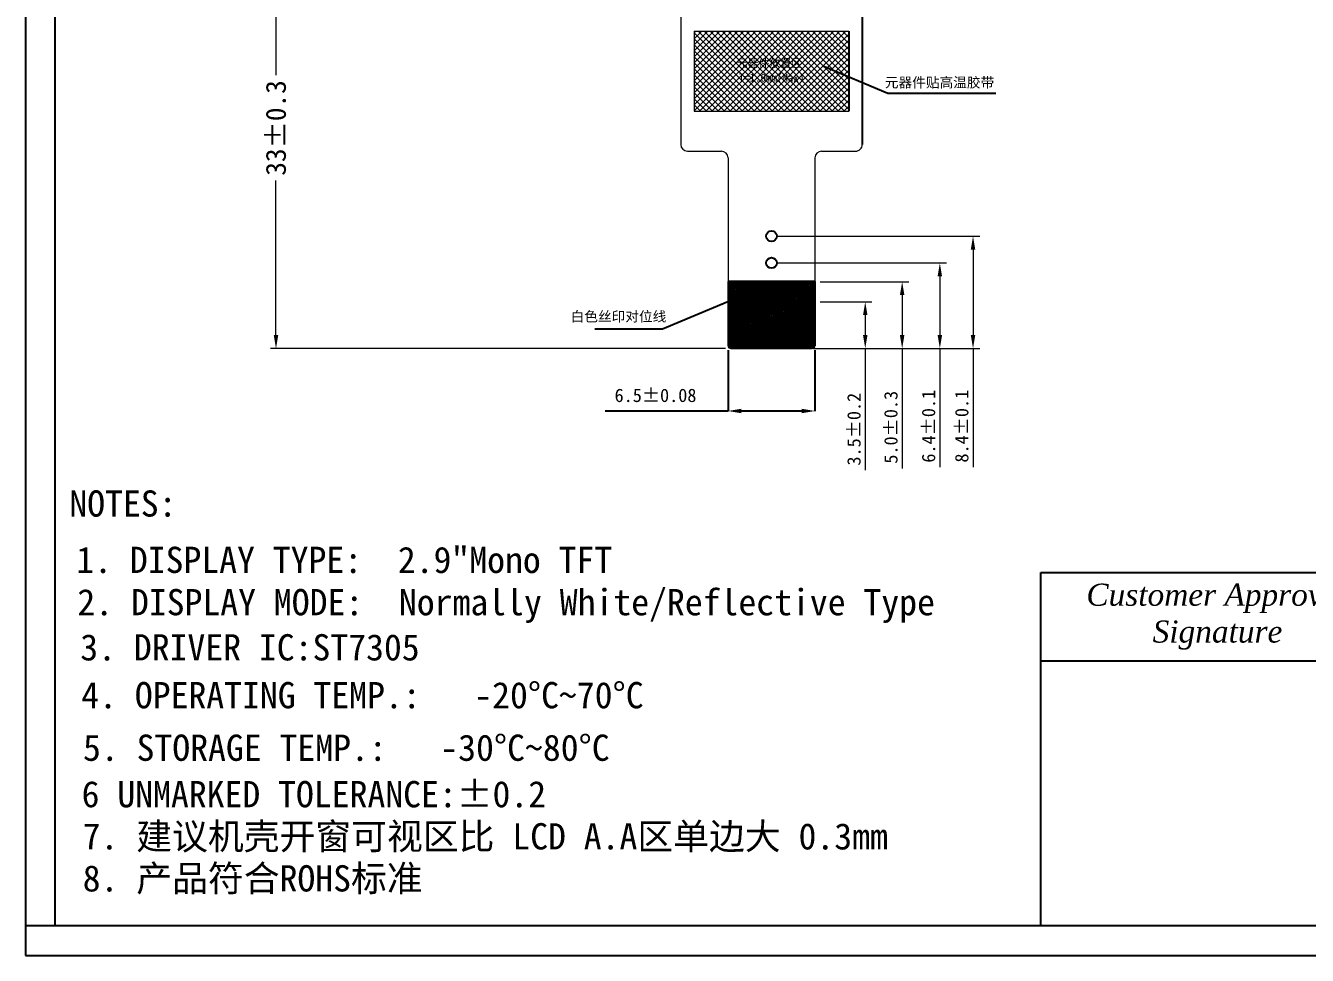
# Model space of a CAD drawing. Header units: millimetres. Extents: x 137 to 370, y 125 to 294.
# Drawn here: x 137.4 to 233.3, y 125.2 to 194.7 of the extents above; entities that cross this region are included whole.
import ezdxf

# ---------------------------------------------------------------- set-up
doc = ezdxf.new("R2010")
doc.units = ezdxf.units.MM
doc.header["$LTSCALE"] = 10
doc.header["$MEASUREMENT"] = 0
for name, color, linetype, lineweight in [('dim', 3, 'Continuous', 13), ('FPC-LED', 4, 'Continuous', 0), ('图框', 7, 'Continuous', 0)]:
    doc.layers.add(name, color=color, linetype=linetype, lineweight=lineweight)
for name, color, linetype in [('DIM（标注）', 3, 'Continuous'), ('FPC', 2, 'Continuous'), ('Frame', 7, 'Continuous'), ('Index', 7, 'Continuous')]:
    doc.layers.add(name, color=color, linetype=linetype)
doc.styles.add('ROMANS', font='romans.shx')
doc.styles.add('宋体', font='')
doc.styles.add('工程', font='gbenor.shx', dxfattribs={"width": 1.25, "bigfont": 'gbcbig.shx'})
doc.styles.get('宋体').set_extended_font_data('SimSun')
doc.dimstyles.new('ISO-25$0', dxfattribs={"dimscale": 0.5, "dimtxt": 2, "dimasz": 2, "dimexe": 0.8, "dimexo": 0.8, "dimtad": 0, "dimrnd": 0.01, "dimzin": 9, "dimdsep": 46, "dimtxsty": 'Standard', "dimcen": 2.5, "dimadec": 0, "dimazin": 2, "dimtfac": 1, "dimtofl": 0, "dimtmove": 0, "dimatfit": 0, "dimfxl": 1, "dimlwd": 13, "dimlwe": 13, "dimarcsym": 0})
doc.dimstyles.get("Standard").update_dxf_attribs({"dimscale": 0, "dimtxt": 0.6, "dimasz": 0.5, "dimexe": 0.5, "dimexo": 0.5, "dimgap": 0.5, "dimtad": 0, "dimdec": 4, "dimdsep": 46, "dimlunit": 6, "dimtxsty": 'ROMANS', "dimcen": 0.1, "dimadec": 0, "dimazin": 0, "dimtfac": 1, "dimtdec": 4, "dimtofl": 0, "dimtmove": 0, "dimatfit": 0, "dimfxl": 1, "dimtolj": 1, "dimtzin": 0, "dimarcsym": 0})
doc.dimstyles.new('标准', dxfattribs={"dimtxt": 1.6, "dimasz": 1.8, "dimexe": 0.5, "dimexo": 0.4, "dimgap": 0.1, "dimtad": 1, "dimzin": 1, "dimdsep": 46, "dimtxsty": '工程', "dimblk": 'CLOSEDBLANK', "dimcen": 0.09, "dimclrd": 3, "dimclre": 3, "dimclrt": 3, "dimadec": 0, "dimazin": 0, "dimtfac": 1, "dimtofl": 0, "dimtmove": 0, "dimatfit": 3, "dimldrblk": 'CLOSEDBLANK', "dimfxl": 1, "dimtolj": 1, "dimlwd": 0, "dimlwe": 0, "dimarcsym": 0})

# ---------------------------------------------------------------- blocks, each defined once
blk = doc.blocks.new('*D159')
at = {"color": 7, "lineweight": 13}
for p, q in [((177.256, 203.597), (155.747, 203.597)), ((156.147, 202.597), (156.147, 191.031)), ((156.147, 171.597), (156.147, 183.158)), ((189.757, 170.597), (155.747, 170.597))]:
    blk.add_line(p, q, dxfattribs=at)
at = {"color": 7}
for points in [[(155.981, 202.597), (156.314, 202.597), (156.147, 203.597)], [(155.981, 171.597), (156.314, 171.597), (156.147, 170.597)]]:
    blk.add_solid(points, dxfattribs=at)
at = {"layer": 'Defpoints', "color": 0}
for p in [(156.147, 203.597), (177.656, 203.597), (190.157, 170.597)]:
    blk.add_point(p, dxfattribs=at)
at = {"color": 7, "insert": (156.147, 187.094), "char_height": 1.5, "attachment_point": 5, "rotation": 90, "style": '宋体'}
blk.add_mtext('33%%P0.3', dxfattribs=at)
blk = doc.blocks.new('*D204')
at = {"color": 0, "lineweight": -2}
for p, q in [((189.957, 170.472), (189.957, 165.924)), ((196.457, 170.472), (196.457, 165.924)), ((189.957, 165.924), (180.763, 165.924)), ((195.457, 165.924), (190.957, 165.924))]:
    blk.add_line(p, q, dxfattribs=at)
at = {"color": 0}
for points in [[(190.957, 166.09), (190.957, 165.757), (189.957, 165.924)], [(195.457, 166.09), (195.457, 165.757), (196.457, 165.924)]]:
    blk.add_solid(points, dxfattribs=at)
at = {"layer": 'Defpoints', "color": 0}
for p in [(189.957, 171.097), (196.457, 171.097), (196.457, 165.924)]:
    blk.add_point(p, dxfattribs=at)
at = {"color": 0, "insert": (184.53, 167.088), "char_height": 1, "attachment_point": 5, "style": '宋体'}
blk.add_mtext('6.5%%p0.08', dxfattribs=at)
blk = doc.blocks.new('*D205')
at = {"color": 7, "lineweight": 0}
for p, q in [((196.857, 174.097), (200.717, 174.097)), ((200.217, 173.097), (200.217, 171.597)), ((196.357, 170.597), (200.717, 170.597)), ((200.217, 170.597), (200.217, 161.489))]:
    blk.add_line(p, q, dxfattribs=at)
at = {"color": 7}
for points in [[(200.051, 173.097), (200.384, 173.097), (200.217, 174.097)], [(200.051, 171.597), (200.384, 171.597), (200.217, 170.597)]]:
    blk.add_solid(points, dxfattribs=at)
at = {"layer": 'Defpoints', "color": 0}
for p in [(196.457, 174.097), (195.957, 170.597), (200.217, 170.597)]:
    blk.add_point(p, dxfattribs=at)
at = {"color": 7, "insert": (199.378, 164.563), "char_height": 1, "attachment_point": 5, "rotation": 90, "style": '宋体'}
blk.add_mtext('\\A1;3.5%%P0.2', dxfattribs=at)
blk = doc.blocks.new('_ClosedBlank')
at = {"color": 0, "linetype": 'ByBlock', "lineweight": -2}
for p, q in [((-1, 0.167), (0, 0)), ((-1, 0.167), (-1, -0.167)), ((0, 0), (-1, -0.167))]:
    blk.add_line(p, q, dxfattribs=at)
blk = doc.blocks.new('*D206')
at = {"color": 7, "lineweight": 0}
for p, q in [((196.857, 175.597), (203.478, 175.597)), ((202.978, 174.597), (202.978, 171.597)), ((196.357, 170.597), (203.478, 170.597)), ((202.978, 170.597), (202.978, 161.632))]:
    blk.add_line(p, q, dxfattribs=at)
at = {"color": 7}
for points in [[(202.811, 174.597), (203.144, 174.597), (202.978, 175.597)], [(202.811, 171.597), (203.144, 171.597), (202.978, 170.597)]]:
    blk.add_solid(points, dxfattribs=at)
at = {"layer": 'Defpoints', "color": 0}
for p in [(196.457, 175.597), (195.957, 170.597), (202.978, 170.597)]:
    blk.add_point(p, dxfattribs=at)
at = {"color": 7, "insert": (202.138, 164.706), "char_height": 1, "attachment_point": 5, "rotation": 90, "style": '宋体'}
blk.add_mtext('\\A1;5.0%%P0.3', dxfattribs=at)
blk = doc.blocks.new('*D207')
at = {"color": 7, "lineweight": 0}
for p, q in [((193.607, 176.997), (206.295, 176.997)), ((205.795, 175.997), (205.795, 171.597)), ((196.357, 170.597), (206.295, 170.597)), ((205.795, 170.597), (205.795, 161.728))]:
    blk.add_line(p, q, dxfattribs=at)
at = {"color": 7}
for points in [[(205.629, 175.997), (205.962, 175.997), (205.795, 176.997)], [(205.629, 171.597), (205.962, 171.597), (205.795, 170.597)]]:
    blk.add_solid(points, dxfattribs=at)
at = {"layer": 'Defpoints', "color": 0}
for p in [(193.207, 176.997), (195.957, 170.597), (205.795, 170.597)]:
    blk.add_point(p, dxfattribs=at)
at = {"color": 7, "insert": (204.956, 164.782), "char_height": 1, "attachment_point": 5, "rotation": 90, "style": '宋体'}
blk.add_mtext('\\A1;6.4%%P0.1', dxfattribs=at)
blk = doc.blocks.new('*D208')
at = {"color": 7, "lineweight": 0}
for p, q in [((193.607, 178.997), (208.778, 178.997)), ((208.278, 177.997), (208.278, 171.598)), ((196.387, 170.598), (208.778, 170.598)), ((208.278, 170.598), (208.278, 161.731))]:
    blk.add_line(p, q, dxfattribs=at)
at = {"color": 7}
for points in [[(208.111, 177.997), (208.445, 177.997), (208.278, 178.997)], [(208.111, 171.598), (208.445, 171.598), (208.278, 170.598)]]:
    blk.add_solid(points, dxfattribs=at)
at = {"layer": 'Defpoints', "color": 0}
for p in [(193.207, 178.997), (195.987, 170.598), (208.278, 170.598)]:
    blk.add_point(p, dxfattribs=at)
at = {"color": 7, "insert": (207.439, 164.788), "char_height": 1, "attachment_point": 5, "rotation": 90, "style": '宋体'}
blk.add_mtext('\\A1;8.4%%P0.1', dxfattribs=at)

msp = doc.modelspace()

# ---------------------------------------------------------------- hatches: boundary and pattern name
h = msp.add_hatch()
h.set_pattern_fill('ANSI37', color=20, style=0)
edge = h.paths.add_edge_path()
edge.add_line((196.4567746, 175.5974878), (189.9567746, 175.5974878))
edge.add_line((189.9567746, 175.5974878), (189.9567746, 170.7974878))
edge.add_arc((190.1567746, 170.7974878), 0.2, 180, 270)
edge.add_line((190.1567746, 170.5974878), (196.2567746, 170.5974878))
edge.add_arc((196.2567746, 170.7974878), 0.2, 270, 360)
edge.add_line((196.4567746, 170.7974878), (196.4567746, 175.5974878))
at = {"layer": 'FPC-LED'}
h = msp.add_hatch(dxfattribs=at)
h.set_pattern_fill('ANSI37', color=2, scale=0.1, style=0)
h.set_pattern_definition([(45, (-1429.03206, -497.723), (-0.224506403, 0.224506403), []), (135, (-1429.03206, -497.723), (-0.224506403, -0.224506403), [])])
h.paths.add_polyline_path([(198.9896751, 194.3383969), (187.4196746, 194.3383969), (187.4196746, 188.3383969), (198.9896755, 188.3383969)])
h.paths.add_polyline_path([(190.5624779, 190.2939691), (196.0932041, 190.2939691), (196.0932041, 191.4403378), (190.5624779, 191.4403378)], flags=24)
h.paths.add_polyline_path([(190.3945227, 191.3592626), (195.9386568, 191.3592626), (195.9386568, 192.5458548), (190.3945227, 192.5458548)], flags=24)

# ---------------------------------------------------------------- linework, layer by layer
at = {"color": 30}
for p, q in [((199.989675, 197.9511785), (199.9896757, 185.8591594)), ((198.9896751, 194.3383969), (198.9896755, 188.3383969)), ((189.9567746, 175.5974878), (189.9567746, 170.7974878)), ((196.4567746, 175.5974878), (196.4567746, 170.7974878))]:
    msp.add_line(p, q, dxfattribs=at)
at = {"color": 20}
msp.add_line((196.4567746, 175.5974878), (189.9567746, 175.5974878), dxfattribs=at)
at = {"layer": 'dim', "color": 30}
for p, q in [((186.4196746, 197.9511786), (186.4196746, 185.8594878)), ((187.4196746, 194.3383969), (187.4196746, 188.3383969)), ((187.4196746, 194.3383969), (198.9896751, 194.3383969)), ((187.4196746, 188.3383969), (198.9896755, 188.3383969))]:
    msp.add_line(p, q, dxfattribs=at)
at = {"layer": 'DIM（标注）', "color": 0, "const_width": 0.2}
msp.add_lwpolyline([(189.9567746, 174.0974878), (196.4567746, 174.0974878)], dxfattribs=at)
at = {"layer": 'FPC', "color": 30}
for centre in [(193.2067746, 178.9974964), (193.2067746, 176.9974964)]:
    msp.add_circle(centre, 0.4, dxfattribs=at)
at = {"layer": 'FPC-LED', "color": 30}
for p, q in [((186.9196746, 185.3594878), (189.4567746, 185.3594878)), ((196.9567746, 185.3594878), (199.4896758, 185.3594878)), ((189.9567746, 184.8594878), (189.9567746, 175.5974878)), ((196.4567746, 184.8594878), (196.4567746, 175.5974878)), ((190.1567746, 170.5974878), (196.2567746, 170.5974878))]:
    msp.add_line(p, q, dxfattribs=at)
at = {"layer": 'FPC-LED'}
for p, q in [((189.9567746, 175.5974878), (196.4567746, 175.5974878)), ((189.9567746, 174.0974878), (196.4567746, 174.0974878))]:
    msp.add_line(p, q, dxfattribs=at)
at = {"layer": 'FPC-LED', "color": 30}
for centre, radius, start, end in [((186.9196746, 185.8594878), 0.5, 180, 270), ((189.4567746, 184.8594878), 0.5, 0, 90), ((196.9567746, 184.8594878), 0.5, 90, 180), ((199.4896758, 185.8594878), 0.5, 270, 0.000003508), ((190.1567746, 170.7974878), 0.2, 180, 270), ((196.2567746, 170.7974878), 0.2, 270, 0)]:
    msp.add_arc(centre, radius, start, end, dxfattribs=at)
at = {"layer": 'Frame', "color": 7}
for p, q in [((137.4226783, 293.5935734), (137.4226783, 125.2088987)), ((139.6251583, 127.411387), (139.6251583, 291.3910851)), ((213.3445827, 127.411387), (213.3445827, 153.8412455)), ((213.3445827, 153.8412455), (367.5187575, 153.8412455)), ((213.3445827, 147.2337809), (367.5187575, 147.2337809)), ((367.5187575, 127.411387), (137.4226783, 127.411387)), ((137.4226783, 125.2088987), (369.7212457, 125.2088987))]:
    msp.add_line(p, q, dxfattribs=at)

# ---------------------------------------------------------------- texts
at = {"color": 6, "linetype": 'Continuous', "lineweight": 0, "style": '宋体'}
for s, p in [('元器件放置区', (190.5922881, 191.6441788)), ('T=1.0mm(Max)', (190.7535393, 190.5587735))]:
    msp.add_text(s, height=0.6, dxfattribs=at).set_placement(p)
at = {"color": 7, "linetype": 'Continuous', "lineweight": 0, "style": '宋体'}
for s, p in [('元器件贴高温胶带', (201.6805392, 190.1224908)), ('白色丝印对位线', (178.1790465, 172.6193447))]:
    msp.add_text(s, height=0.75, dxfattribs=at).set_placement(p)
at = {"color": 7, "insert": (141.5060687, 149.2307698), "char_height": 1.964089383, "width": 52.854578186, "attachment_point": 1, "style": '宋体'}
msp.add_mtext('3. DRIVER IC:ST7305', dxfattribs=at)
at = {"layer": 'Frame', "color": 7, "insert": (226.559512, 150.5375132), "char_height": 1.651866158, "attachment_point": 5, "style": '宋体'}
msp.add_mtext('{\\fTimes New Roman|b0|i1|c0|p18;Customer Approval\\PSignature}', dxfattribs=at)
at = {"layer": '图框', "style": '宋体'}
for s, height, p in [('NOTES:', 1.96408938, (140.6920237, 158.0233728)), ('1. DISPLAY TYPE:  2.9"Mono TFT', 1.964089383, (141.2093402, 153.8085946)), ('2. DISPLAY MODE:  Normally White/Reflective Type ', 1.964089383, (141.2925945, 150.6448059)), ('4. OPERATING TEMP.:   -20%%DC~70%%DC', 1.964089383, (141.5812886, 143.6882783)), ('5. STORAGE TEMP.:   -30%%DC~80%%DC', 1.964089383, (141.7127897, 139.7581268)), ('6 UNMARKED TOLERANCE:%%P0.2', 1.964089383, (141.609487, 136.2846744)), ('7. 建议机壳开窗可视区比 LCD A.A区单边大 0.3mm', 1.964089383, (141.6857679, 133.1312077))]:
    msp.add_text(s, height=height, dxfattribs=at).set_placement(p)
at = {"layer": '图框', "insert": (141.6884569, 131.9505795), "char_height": 1.964089383, "width": 52.854578186, "attachment_point": 1, "style": '宋体'}
msp.add_mtext('8. 产品符合ROHS标准', dxfattribs=at)

# ---------------------------------------------------------------- dimensions: what is measured, and where the dimension line sits
at = {"color": 7}
dim = msp.add_linear_dim(base=(156.1473927, 203.5966582), p1=(190.1567746, 170.5974878), p2=(177.6558745, 203.5966582), angle=90, text='<>%%P0.3', dimstyle='ISO-25$0', override={"dimtxt": 3, "dimasz": 2, "dimtxsty": '宋体', "dimclrd": 7, "dimclre": 7, "dimclrt": 7, "dimfxl": 0.8}, dxfattribs=at)
dim.commit()
dim.dimension.update_dxf_attribs({"geometry": '*D159', "text_midpoint": (156.1473927, 187.0944046), "dimtype": 160})
for base, p1, p2, text, picture, middle in [((208.2781324, 170.5983828), (193.2067746, 178.9974964), (195.9866778, 170.5983828), '<>%%P0.1', '*D208', (208.2781324, 164.7880485)), ((205.7953552, 170.5974878), (193.2067746, 176.9974964), (195.9567746, 170.5974878), '<>%%P0.1', '*D207', (205.7953552, 164.7817655)), ((202.9775237, 170.5974878), (196.4567746, 175.5974878), (195.9567746, 170.5974878), '<>%%P0.3', '*D206', (202.9775237, 164.7055029)), ((200.2174561, 170.5974878), (196.4567746, 174.0974878), (195.9567746, 170.5974878), '<>%%P0.2', '*D205', (200.2174561, 164.5625542))]:
    dim = msp.add_linear_dim(base=base, p1=p1, p2=p2, angle=90, text=text, dimstyle='标准', override={"dimtxt": 1, "dimasz": 1, "dimgap": 0.3, "dimdec": 1, "dimtxsty": '宋体', "dimsah": 1, "dimclrd": 7, "dimclre": 7, "dimclrt": 7})
    dim.commit()
    dim.dimension.update_dxf_attribs({"geometry": picture, "text_midpoint": middle, "dimtype": 160})
dim = msp.add_linear_dim(base=(196.4567746, 165.9235086), p1=(189.9567746, 171.0974878), p2=(196.4567746, 171.0974878), text='<>%%p0.08', dimstyle='ISO-25$0', override={"dimscale": 1, "dimtxt": 1, "dimasz": 1, "dimexe": 0, "dimexo": 0.625, "dimtad": 1, "dimdec": 6, "dimzin": 8, "dimdsep": 46, "dimtxsty": '宋体', "dimtdec": 4, "dimtofl": 1, "dimatfit": 3, "dimlwd": 65534, "dimlwe": 65534}, dxfattribs=at)
dim.commit()
dim.dimension.update_dxf_attribs({"geometry": '*D204', "text_midpoint": (184.5300987, 165.9235086), "dimtype": 160})

# ---------------------------------------------------------------- leaders
at = {"layer": 'Index'}
for points in [[(197.0327881, 191.7422728), (201.9163069, 189.706224), (209.9707359, 189.706224)], [(189.9343, 174.0896791), (185.0507811, 172.0536304), (179.9998667, 172.0536304)]]:
    msp.add_leader(points, dimstyle='Standard', override={"dimscale": 1, "dimtxt": 0.5, "dimgap": 0.1, "dimdec": 3, "dimtxsty": '宋体'}, dxfattribs=at)

doc.saveas('drawing.dxf')
